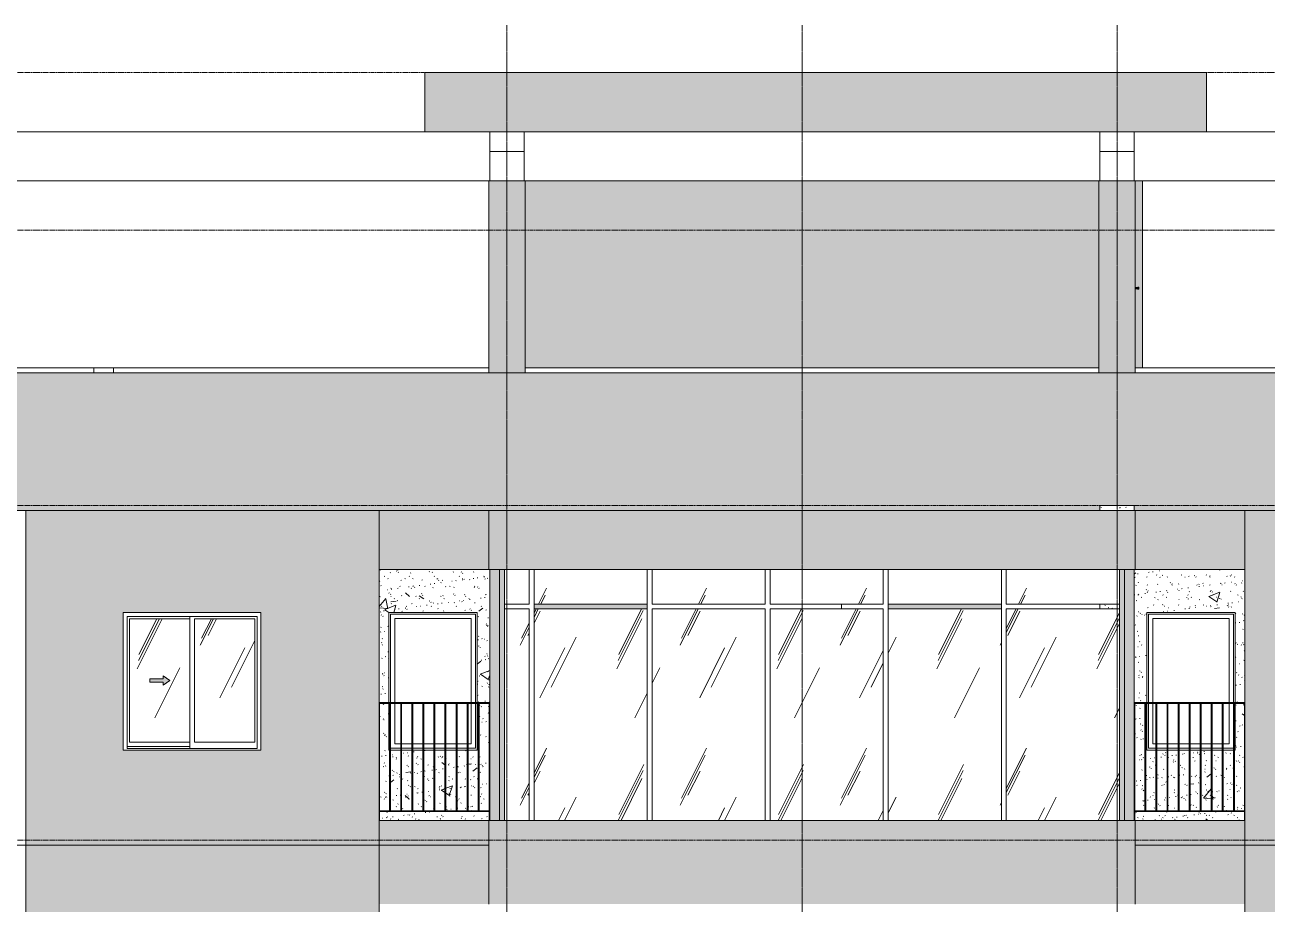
# Model space of a CAD drawing. Header units: millimetres. Extents: x 25061 to 259291, y -8723 to 35400.
# Drawn here: x 192810 to 205436, y 25350 to 34286 of the extents above; entities that cross this region are included whole.
import ezdxf

# ---------------------------------------------------------------- set-up
doc = ezdxf.new("R2010")
doc.units = ezdxf.units.MM
for name, pattern in [('1 NÉT CALL OUT', [6, 3, -3]), ('Centre', [31.75, 6.35, -4.7625, 15.875, -4.7625]), ('Grid Line', [22.225, 12.7, -3.175, 3.175, -3.175])]:
    doc.linetypes.add(name, pattern=pattern)
for name, color, linetype, lineweight in [('0-2', 50, 'Continuous', 5), ('A-DETL-GENF', 92, 'Continuous', 9), ('A-DETL-GENF-3', 92, '1 NÉT CALL OUT', 9), ('A-DOOR', 31, 'Continuous', 9), ('A-FLOR-2', 7, 'Continuous', 9), ('A-FLOR-HRAL-1', 253, 'Continuous', 9), ('A-FLOR-LEVL-2', 51, 'Centre', 9), ('A-GLAZ', 151, 'Continuous', 9), ('A-GLAZ-1', 7, '1 NÉT CALL OUT', 9), ('A-GLAZ-3', 7, 'Continuous', 9), ('A-GLAZ-CURT', 52, 'Continuous', 9), ('A-GLAZ-CWMG', 51, 'Continuous', 9), ('A-WALL', 113, 'Continuous', 9), ('A-WALL-PATT-2', 9, 'Continuous', 9), ('A-WALL-PATT-3', 111, 'Continuous', 5), ('A-WALL-PATT-4', 111, 'Continuous', 9), ('I-WALL', 2, 'Continuous', 9), ('I-WALL-2', 7, 'Continuous', 9), ('S-BEAM-3', 7, 'Continuous', 9), ('S-COLS', 52, 'Continuous', 9), ('S-COLS-1', 7, 'Continuous', 9), ('S-GRID-1', 1, 'Grid Line', 9)]:
    doc.layers.add(name, color=color, linetype=linetype, lineweight=lineweight)
pattern_1 = [(50, (-80880.3, 14125), (1165.98, -102.01), [121.92, -1341.12]), (355, (-80880.3, 14125), (-225.55, 1222.76), [97.54, -1072.9]), (100.451, (-80783.1, 14116.5), (940.43, 1120.75), [103.62, -1139.78]), (46.184, (-80880.3, 14450.1), (1734.9, -269.07), [182.88, -2011.68]), (96.636, (-80735.7, 14427.7), (1519.38, 1583.54), [155.42, -1709.66]), (351.184, (-80880.3, 14450.1), (1519.4, 1583.52), [146.3, -1609.34]), (21, (-80717.7, 14368.8), (970.33, -654.5), [121.92, -1341.12]), (326, (-80717.7, 14368.8), (395.53, 1178.8), [97.54, -1072.9]), (71.451, (-80636.9, 14314.3), (1365.87, 524.296), [103.62, -1139.78]), (37.5, (-80880.3, 14125), (19.767, 541.153), [53.645, -1006.246, 53.645, -1035.507, -1076.96]), (37.5, (-80880.3, 14125), (19.767, 541.153), [-2149.043, 53.645, -1023.315]), (7.5, (-80880.3, 14125), (427.646, 641.156), [53.645, -567.334, 53.645, -981.862, -410.464]), (7.5, (-80880.3, 14125), (427.646, 641.156), [-1656.486, 53.645, -356.82]), (327.5, (-81242.8, 14125), (867.782, -36.665), [53.645, -352.755, 53.645, -1214.323, -1682.496]), (327.5, (-81242.8, 14125), (867.782, -36.665), [-1674.37, 53.645, -1628.85]), (317.5, (-81405.4, 14125), (948.028, 162.73), [53.645, -474.675, 53.645, -788.416, -1194.816]), (317.5, (-81405.4, 14125), (948.028, 162.73), [-1370.38, 53.645, -1141.17])]
pattern_2 = [(37.5, (-80880.3, 14125), (-5.1206, 156.6122), [5.364, -118.181, 5.364, -132.812, -132.08]), (37.5, (-80880.3, 14125), (-5.1206, 156.6122), [-261.722, 5.364, -126.716]), (7.5, (-80880.3, 14125), (143.847, 229.3842), [5.364, -61.285, 5.364, -105.989, -42.672]), (7.5, (-80880.3, 14125), (143.847, 229.3842), [-178.003, 5.364, -37.308]), (327.5, (-80980.28, 14125), (253.1176, 0.4601), [5.364, -35.276, 5.364, -140.94, -191.008]), (327.5, (-80980.28, 14125), (253.1176, 0.4601), [-186.944, 5.364, -185.644]), (317.5, (-80980.28, 14125), (244.338, 71.3376), [5.364, -14.956, 5.364, -90.546, -109.728]), (317.5, (-80980.28, 14125), (244.338, 71.3376), [-116.23, 5.364, -104.364])]
pattern_3 = [(63.435, (-78970.7, 14236.3), (-0.002, 1625.6), [567.96, -3066.99]), (63.435, (-80596.3, 14236.3), (-0.002, 1625.6), [567.96, -3066.99]), (63.435, (-78192.5, 14550.35), (-0.002, 1625.6), [567.96, -3066.99]), (63.435, (-79818.1, 14550.35), (-0.002, 1625.6), [567.96, -3066.99]), (63.435, (-78310.3, 14439.5), (-0.002, 1625.6), [567.96, -3066.99]), (63.435, (-79935.9, 14439.5), (-0.002, 1625.6), [567.96, -3066.99]), (63.435, (-78430.35, 15074.4), (-0.002, 1625.6), [276.06, -3358.9]), (63.435, (-80055.95, 15074.4), (-0.002, 1625.6), [276.06, -3358.9]), (63.435, (-78508.9, 14976.15), (-0.002, 1625.6), [567.96, -3066.99]), (63.435, (-80134.5, 14976.15), (-0.002, 1625.6), [567.96, -3066.99]), (63.435, (-78495, 15046.7), (-0.002, 1625.6), [567.96, -3066.99]), (63.435, (-80120.6, 15046.7), (-0.002, 1625.6), [567.96, -3066.99]), (63.435, (-79150.9, 14737.2), (-0.002, 1625.6), [567.96, -3066.99]), (63.435, (-80776.5, 14737.2), (-0.002, 1625.6), [567.96, -3066.99]), (63.435, (-79137, 14820.35), (-0.002, 1625.6), [567.96, -3066.99]), (63.435, (-80762.6, 14820.35), (-0.002, 1625.6), [567.96, -3066.99]), (63.435, (-79133.3, 14880.3), (-0.002, 1625.6), [567.96, -3066.99]), (63.435, (-80758.9, 14880.3), (-0.002, 1625.6), [567.96, -3066.99])]

# ---------------------------------------------------------------- blocks, each defined once
blk = doc.blocks.new('NCV_TKTC_KET CAU_rvt-2-TKCS_MẶT CẮT 2')
at = {"layer": 'A-FLOR-2'}
for p, q in [((-83728, 33200), (-83378, 33200)), ((-77528, 33200), (-77178, 33200)), ((-83378, 33000), (-83728, 33000)), ((-77178, 33000), (-77528, 33000))]:
    blk.add_line(p, q, dxfattribs=at)
at = {"layer": 'S-BEAM-3'}
for p, q in [((-91578, 33200), (-83728, 33200)), ((-83728, 32700), (-83728, 33200)), ((-83378, 33200), (-77528, 33200)), ((-83378, 33200), (-83378, 32700)), ((-77528, 32700), (-77528, 33200)), ((-77178, 33200), (-69328, 33200)), ((-77178, 33200), (-77178, 32700)), ((-91568, 32700), (-83738, 32700)), ((-83368, 32700), (-77538, 32700)), ((-77168, 32700), (-69338, 32700))]:
    blk.add_line(p, q, dxfattribs=at)
at = {"layer": 'S-COLS-1'}
for p, q in [((-83378, 33200), (-83728, 33200)), ((-77178, 33200), (-77528, 33200)), ((-80553, 28350), (-80553, 28400)), ((-80153, 28400), (-80153, 28350))]:
    blk.add_line(p, q, dxfattribs=at)
blk = doc.blocks.new('M_Fixed - 900 x 1400-V152-TKCS_MẶT CẮT 2')
at = {"layer": 'A-GLAZ-3'}
for p, q in [((-77032, 7000), (-77032, 7896)), ((-77032, 7896), (-76170, 7896)), ((-76988, 7000), (-76988, 7852)), ((-76988, 7852), (-76214, 7852)), ((-76214, 7852), (-76214, 7000)), ((-76170, 7896), (-76170, 7000)), ((-77032, 6534), (-77032, 6990)), ((-76988, 6578), (-76988, 6990)), ((-76214, 6990), (-76214, 6578)), ((-76958, 6578), (-76988, 6578)), ((-76845, 6578), (-76948, 6578)), ((-76733, 6578), (-76835, 6578)), ((-76620, 6578), (-76723, 6578)), ((-76508, 6578), (-76610, 6578)), ((-76395, 6578), (-76498, 6578)), ((-76283, 6578), (-76385, 6578)), ((-76214, 6578), (-76273, 6578)), ((-76958, 6534), (-77032, 6534)), ((-76845, 6534), (-76948, 6534)), ((-76733, 6534), (-76835, 6534)), ((-76620, 6534), (-76723, 6534)), ((-76508, 6534), (-76610, 6534)), ((-76395, 6534), (-76498, 6534)), ((-76283, 6534), (-76385, 6534)), ((-76170, 6534), (-76273, 6534))]:
    blk.add_line(p, q, dxfattribs=at)
blk = doc.blocks.new('Railing - 10mm-901206-TKCS_MẶT CẮT 2')
at = {"layer": 'A-FLOR-HRAL-1'}
for p, q in [((-62145.064287, 5900), (-62145.064287, 6990)), ((-62135.064287, 5900), (-62135.064287, 6990))]:
    blk.add_line(p, q, dxfattribs=at)
blk = doc.blocks.new('Railing - 50 x 10mm-901205-TKCS_MẶT CẮT 2')
at = {"layer": 'A-FLOR-HRAL-1'}
for p in [(-62252.564287, 6990), (-62247.564287, 5800)]:
    blk.add_line(p, (-62247.564287, 6990), dxfattribs=at)
blk = doc.blocks.new('Railing - 50 x 10mm-V153-TKCS_MẶT CẮT 2')
at = {"layer": 'A-FLOR-HRAL-1'}
for p, q in [((-77172.564287, 6990), (-77177.564287, 6990)), ((-77172.564287, 5800), (-77172.564287, 6990))]:
    blk.add_line(p, q, dxfattribs=at)
blk = doc.blocks.new('Railing - Railing-990010-TKCS_MẶT CẮT 2')
at = {"layer": 'A-FLOR-HRAL-1'}
for p, q in [((-77178, 22900), (-76053, 22900)), ((-76053, 22890), (-77178, 22890))]:
    blk.add_line(p, q, dxfattribs=at)
blk.add_blockref('Railing - 50 x 10mm-V153-TKCS_MẶT CẮT 2', (0, 17000))
at = {"extrusion": (0, 0, -1), "zscale": -1}
for name, p in [('Railing - 10mm-901206-TKCS_MẶT CẮT 2', (139205, 17000)), ('Railing - 10mm-901206-TKCS_MẶT CẮT 2', (139093, 17000)), ('Railing - 10mm-901206-TKCS_MẶT CẮT 2', (138980, 17000)), ('Railing - 10mm-901206-TKCS_MẶT CẮT 2', (138868, 17000)), ('Railing - 10mm-901206-TKCS_MẶT CẮT 2', (138755, 17000)), ('Railing - 10mm-901206-TKCS_MẶT CẮT 2', (138643, 17000)), ('Railing - 10mm-901206-TKCS_MẶT CẮT 2', (138530, 17000)), ('Railing - 10mm-901206-TKCS_MẶT CẮT 2', (138418, 17000)), ('Railing - 10mm-901206-TKCS_MẶT CẮT 2', (138305, 17000)), ('Railing - 50 x 10mm-901205-TKCS_MẶT CẮT 2', (138305, 17000))]:
    blk.add_blockref(name, p, dxfattribs=at)
blk = doc.blocks.new('Top Rail Type - Top Rail_Internal_-990011-TKCS_MẶT CẮT 2')
at = {"layer": 'A-FLOR-HRAL-1'}
for p, q in [((-76052.564287, 24000), (-77177.564287, 24000)), ((-76052.564287, 23990), (-77177.564287, 23990))]:
    blk.add_line(p, q, dxfattribs=at)
blk = doc.blocks.new('M_Fixed - 900 x 1400-901191-TKCS_MẶT CẮT 2')
at = {"layer": 'A-GLAZ-3'}
for p, q in [((-62136, 7896), (-61274, 7896)), ((-62136, 7000), (-62136, 7896)), ((-62092, 7852), (-61318, 7852)), ((-62092, 7000), (-62092, 7852)), ((-61318, 7852), (-61318, 7000)), ((-61274, 7896), (-61274, 7000)), ((-62092, 6578), (-62092, 6990)), ((-61318, 6990), (-61318, 6578)), ((-61274, 6990), (-61274, 6534)), ((-62033, 6578), (-62092, 6578)), ((-61920, 6578), (-62023, 6578)), ((-61808, 6578), (-61910, 6578)), ((-61695, 6578), (-61798, 6578)), ((-61583, 6578), (-61685, 6578)), ((-61470, 6578), (-61573, 6578)), ((-61358, 6578), (-61460, 6578)), ((-61318, 6578), (-61348, 6578)), ((-62033, 6534), (-62135, 6534)), ((-61920, 6534), (-62023, 6534)), ((-61808, 6534), (-61910, 6534)), ((-61695, 6534), (-61798, 6534)), ((-61583, 6534), (-61685, 6534)), ((-61470, 6534), (-61573, 6534)), ((-61358, 6534), (-61460, 6534)), ((-61274, 6534), (-61348, 6534))]:
    blk.add_line(p, q, dxfattribs=at)
blk = doc.blocks.new('Railing - 50 x 10mm-V260-TKCS_MẶT CẮT 2')
at = {"layer": 'A-FLOR-HRAL-1'}
for p in [(-84853, 23990), (-84848, 22800)]:
    blk.add_line(p, (-84848, 23990), dxfattribs=at)
blk = doc.blocks.new('Railing - 50 x 10mm-V261-TKCS_MẶT CẮT 2')
at = {"layer": 'A-FLOR-HRAL-1'}
for p, q in [((-83733, 23990), (-83728, 23990)), ((-83733, 22800), (-83733, 23990))]:
    blk.add_line(p, q, dxfattribs=at)
blk = doc.blocks.new('Railing - Railing-V262-TKCS_MẶT CẮT 2')
at = {"layer": 'A-FLOR-HRAL-1'}
for p, q in [((-84853, 26300), (-83728, 26300)), ((-83728, 26290), (-84853, 26290)), ((-83728, 26300), (-83728, 26290))]:
    blk.add_line(p, q, dxfattribs=at)
for name, p in [('Railing - 50 x 10mm-V260-TKCS_MẶT CẮT 2', (0, 3400)), ('Railing - 10mm-901206-TKCS_MẶT CẮT 2', (-22600, 20400)), ('Railing - 10mm-901206-TKCS_MẶT CẮT 2', (-22488, 20400)), ('Railing - 10mm-901206-TKCS_MẶT CẮT 2', (-22375, 20400)), ('Railing - 10mm-901206-TKCS_MẶT CẮT 2', (-22263, 20400)), ('Railing - 10mm-901206-TKCS_MẶT CẮT 2', (-22150, 20400)), ('Railing - 10mm-901206-TKCS_MẶT CẮT 2', (-22038, 20400)), ('Railing - 10mm-901206-TKCS_MẶT CẮT 2', (-21925, 20400)), ('Railing - 10mm-901206-TKCS_MẶT CẮT 2', (-21813, 20400)), ('Railing - 10mm-901206-TKCS_MẶT CẮT 2', (-21700, 20400)), ('Railing - 50 x 10mm-V261-TKCS_MẶT CẮT 2', (0, 3400))]:
    blk.add_blockref(name, p)
blk = doc.blocks.new('Top Rail Type - Top Rail_Internal_-990165-TKCS_MẶT CẮT 2')
at = {"layer": 'A-FLOR-HRAL-1'}
for p, q in [((-83728, 24000), (-84853, 24000)), ((-84853, 23990), (-83728, 23990)), ((-83728, 24000), (-83728, 23990))]:
    blk.add_line(p, q, dxfattribs=at)
blk = doc.blocks.new('NCV_TKTC_TANG 6 - 8_rvt-5-TKCS_MẶT CẮT 2')
at = {"layer": 'A-WALL-PATT-2'}
h = blk.add_hatch(dxfattribs=at)
h.set_pattern_fill('FP_37', color=256, style=0, pattern_type=2)
h.set_pattern_definition(pattern_1)
h.paths.add_polyline_path([(-83758, 26200), (-83733, 26200), (-83733, 26290), (-84848, 26290), (-84848, 26200), (-83863, 26200)])
h.paths.add_polyline_path([(-84295, 26300), (-84295, 26915), (-84398, 26915), (-84398, 26300)])
h.paths.add_polyline_path([(-84285, 26300), (-84183, 26300), (-84183, 26915), (-84285, 26915), (-84285, 26516)])
h.paths.add_polyline_path([(-84173, 26300), (-84070, 26300), (-84070, 26915), (-84173, 26915), (-84173, 26420)])
h.paths.add_polyline_path([(-84060, 26300), (-83958, 26300), (-83958, 26915), (-84060, 26915), (-84060, 26324)])
h.paths.add_polyline_path([(-83835, 26300), (-83733, 26300), (-83733, 27390), (-83835, 27390), (-83835, 26524)])
h.paths.add_polyline_path([(-84408, 26300), (-84408, 26915), (-84510, 26915), (-84510, 26300)])
h.paths.add_polyline_path([(-83863, 26300), (-83845, 26300), (-83845, 27390), (-83855, 27390), (-83855, 26915), (-83948, 26915), (-83948, 26300)])
h.paths.add_polyline_path([(-84848, 26300), (-84745, 26300), (-84745, 26915), (-84755, 26915), (-84755, 27390), (-84848, 27390), (-84848, 26524)])
h.paths.add_polyline_path([(-84520, 26300), (-84520, 26915), (-84623, 26915), (-84623, 26300)])
h.paths.add_polyline_path([(-84633, 26300), (-84633, 26915), (-84735, 26915), (-84735, 26300)])
h.paths.add_polyline_path([(-84755, 27400), (-84755, 28315), (-83855, 28315), (-83855, 27400), (-83728, 27400), (-83728, 28750), (-84853, 28750), (-84853, 27400), (-84848, 27400)])
h = blk.add_hatch(dxfattribs=at)
h.set_pattern_fill('FP_38', color=256, style=0, pattern_type=2)
h.set_pattern_definition(pattern_2)
h.paths.add_polyline_path([(-83758, 26200), (-83733, 26200), (-83733, 26290), (-84848, 26290), (-84848, 26200), (-83863, 26200)])
h.paths.add_polyline_path([(-84295, 26300), (-84295, 26915), (-84398, 26915), (-84398, 26300)])
h.paths.add_polyline_path([(-84285, 26300), (-84183, 26300), (-84183, 26915), (-84285, 26915), (-84285, 26516)])
h.paths.add_polyline_path([(-84173, 26300), (-84070, 26300), (-84070, 26915), (-84173, 26915), (-84173, 26420)])
h.paths.add_polyline_path([(-84060, 26300), (-83958, 26300), (-83958, 26915), (-84060, 26915), (-84060, 26324)])
h.paths.add_polyline_path([(-83835, 26300), (-83733, 26300), (-83733, 27390), (-83835, 27390), (-83835, 26524)])
h.paths.add_polyline_path([(-84408, 26300), (-84408, 26915), (-84510, 26915), (-84510, 26300)])
h.paths.add_polyline_path([(-83863, 26300), (-83845, 26300), (-83845, 27390), (-83855, 27390), (-83855, 26915), (-83948, 26915), (-83948, 26300)])
h.paths.add_polyline_path([(-84848, 26300), (-84745, 26300), (-84745, 26915), (-84755, 26915), (-84755, 27390), (-84848, 27390), (-84848, 26524)])
h.paths.add_polyline_path([(-84520, 26300), (-84520, 26915), (-84623, 26915), (-84623, 26300)])
h.paths.add_polyline_path([(-84633, 26300), (-84633, 26915), (-84735, 26915), (-84735, 26300)])
h.paths.add_polyline_path([(-84755, 27400), (-84755, 28315), (-83855, 28315), (-83855, 27400), (-83728, 27400), (-83728, 28750), (-84853, 28750), (-84853, 27400), (-84848, 27400)])
h = blk.add_hatch(dxfattribs=at)
h.set_pattern_fill('FP_37', color=256, style=0, pattern_type=2)
h.set_pattern_definition(pattern_1)
h.paths.add_polyline_path([(-76058, 26200), (-76058, 26290), (-77173, 26290), (-77173, 26200), (-76706, 26200)])
h.paths.add_polyline_path([(-76958, 26300), (-76958, 26915), (-77051, 26915), (-77051, 27390), (-77060, 27390), (-77060, 26300)])
h.paths.add_polyline_path([(-76273, 26300), (-76170, 26300), (-76170, 26915), (-76273, 26915), (-76273, 26524)])
h.paths.add_polyline_path([(-77164, 26300), (-77070, 26300), (-77070, 27390), (-77173, 27390), (-77173, 26300)])
h.paths.add_polyline_path([(-76058, 26300), (-76058, 27390), (-76151, 27390), (-76151, 26915), (-76160, 26915), (-76160, 26300)])
h.paths.add_polyline_path([(-76845, 26300), (-76845, 26915), (-76948, 26915), (-76948, 26300), (-76874, 26300)])
h.paths.add_polyline_path([(-76723, 26300), (-76620, 26300), (-76620, 26915), (-76723, 26915), (-76723, 26428)])
h.paths.add_polyline_path([(-76283, 26300), (-76283, 26915), (-76385, 26915), (-76385, 26300)])
h.paths.add_polyline_path([(-76835, 26300), (-76733, 26300), (-76733, 26915), (-76835, 26915), (-76835, 26333)])
h.paths.add_polyline_path([(-76610, 26300), (-76508, 26300), (-76508, 26915), (-76610, 26915), (-76610, 26524)])
h.paths.add_polyline_path([(-76498, 26300), (-76395, 26300), (-76395, 26915), (-76498, 26915), (-76498, 26524)])
h.paths.add_polyline_path([(-77102, 27400), (-77051, 27400), (-77051, 28315), (-76151, 28315), (-76151, 27400), (-76053, 27400), (-76053, 28750), (-77178, 28750), (-77178, 27400), (-77173, 27400)])
h = blk.add_hatch(dxfattribs=at)
h.set_pattern_fill('FP_38', color=256, style=0, pattern_type=2)
h.set_pattern_definition(pattern_2)
h.paths.add_polyline_path([(-76058, 26200), (-76058, 26290), (-77173, 26290), (-77173, 26200), (-76706, 26200)])
h.paths.add_polyline_path([(-76958, 26300), (-76958, 26915), (-77051, 26915), (-77051, 27390), (-77060, 27390), (-77060, 26300)])
h.paths.add_polyline_path([(-76273, 26300), (-76170, 26300), (-76170, 26915), (-76273, 26915), (-76273, 26524)])
h.paths.add_polyline_path([(-77164, 26300), (-77070, 26300), (-77070, 27390), (-77173, 27390), (-77173, 26300)])
h.paths.add_polyline_path([(-76058, 26300), (-76058, 27390), (-76151, 27390), (-76151, 26915), (-76160, 26915), (-76160, 26300)])
h.paths.add_polyline_path([(-76845, 26300), (-76845, 26915), (-76948, 26915), (-76948, 26300), (-76874, 26300)])
h.paths.add_polyline_path([(-76723, 26300), (-76620, 26300), (-76620, 26915), (-76723, 26915), (-76723, 26428)])
h.paths.add_polyline_path([(-76283, 26300), (-76283, 26915), (-76385, 26915), (-76385, 26300)])
h.paths.add_polyline_path([(-76835, 26300), (-76733, 26300), (-76733, 26915), (-76835, 26915), (-76835, 26333)])
h.paths.add_polyline_path([(-76610, 26300), (-76508, 26300), (-76508, 26915), (-76610, 26915), (-76610, 26524)])
h.paths.add_polyline_path([(-76498, 26300), (-76395, 26300), (-76395, 26915), (-76498, 26915), (-76498, 26524)])
h.paths.add_polyline_path([(-77102, 27400), (-77051, 27400), (-77051, 28315), (-76151, 28315), (-76151, 27400), (-76053, 27400), (-76053, 28750), (-77178, 28750), (-77178, 27400), (-77173, 27400)])
at = {"layer": 'I-WALL-2'}
for p, q in [((-84755, 27400), (-84755, 28315)), ((-84755, 28315), (-83855, 28315)), ((-83855, 28315), (-83855, 27400)), ((-77051, 27400), (-77051, 28315)), ((-77051, 28315), (-76151, 28315)), ((-76151, 28315), (-76151, 27400)), ((-84755, 26915), (-84755, 27390)), ((-83855, 27390), (-83855, 26915)), ((-77051, 26915), (-77051, 27390)), ((-76151, 27390), (-76151, 26915)), ((-84745, 26915), (-84755, 26915)), ((-84633, 26915), (-84735, 26915)), ((-84520, 26915), (-84623, 26915)), ((-84408, 26915), (-84510, 26915)), ((-84295, 26915), (-84398, 26915)), ((-84183, 26915), (-84285, 26915)), ((-84070, 26915), (-84173, 26915)), ((-83958, 26915), (-84060, 26915)), ((-83855, 26915), (-83948, 26915)), ((-76958, 26915), (-77051, 26915)), ((-76845, 26915), (-76948, 26915)), ((-76733, 26915), (-76835, 26915)), ((-76620, 26915), (-76723, 26915)), ((-76508, 26915), (-76610, 26915)), ((-76395, 26915), (-76498, 26915)), ((-76283, 26915), (-76385, 26915)), ((-76170, 26915), (-76273, 26915)), ((-76151, 26915), (-76160, 26915))]:
    blk.add_line(p, q, dxfattribs=at)
at = {"layer": ''}
for name, p in [('Top Rail Type - Top Rail_Internal_-990165-TKCS_MẶT CẮT 2', (0, 3400)), ('Top Rail Type - Top Rail_Internal_-990011-TKCS_MẶT CẮT 2', (0, 3400)), ('Railing - Railing-V262-TKCS_MẶT CẮT 2', (0, 0)), ('Railing - Railing-990010-TKCS_MẶT CẮT 2', (0, 3400))]:
    blk.add_blockref(name, p, dxfattribs=at)
at = {"layer": 'A-GLAZ'}
for name, p in [('M_Fixed - 900 x 1400-901191-TKCS_MẶT CẮT 2', (-22600, 20400)), ('M_Fixed - 900 x 1400-V152-TKCS_MẶT CẮT 2', (0, 20400))]:
    blk.add_blockref(name, p, dxfattribs=at)
blk = doc.blocks.new('FD_02 - FD_03 - FD_02-KY THUAT-1000x2200mm-V226-TKCS_MẶT CẮT 2')
at = {"layer": 'A-DOOR'}
for p, q in [((-77168, 31618), (-77139, 31618)), ((-77168, 31615), (-77139, 31615)), ((-77138, 31612), (-77168, 31612)), ((-77168, 31602), (-77138, 31602)), ((-77166, 31614), (-77164, 31614)), ((-77164, 31614), (-77166, 31614)), ((-77142, 31614), (-77144, 31614)), ((-77144, 31600), (-77142, 31600)), ((-77143, 31620), (-77143, 31618)), ((-77143, 31620), (-77131, 31620)), ((-77131, 31620), (-77143, 31620)), ((-77143, 31614), (-77143, 31613)), ((-77142, 31614), (-77143, 31614)), ((-77143, 31614), (-77143, 31614)), ((-77143, 31614), (-77143, 31613)), ((-77143, 31604), (-77143, 31600)), ((-77143, 31604), (-77143, 31600)), ((-77143, 31600), (-77142, 31600)), ((-77142, 31615), (-77142, 31614)), ((-77142, 31614), (-77141, 31614)), ((-77142, 31614), (-77142, 31614)), ((-77142, 31614), (-77142, 31614)), ((-77141, 31600), (-77142, 31600)), ((-77141, 31614), (-77138, 31614)), ((-77141, 31613), (-77141, 31614)), ((-77141, 31600), (-77141, 31604)), ((-77138, 31600), (-77141, 31600)), ((-77140, 31611), (-77138, 31611)), ((-77138, 31604), (-77140, 31604)), ((-77140, 31600), (-77138, 31600)), ((-77139, 31618), (-77137, 31618)), ((-77137, 31618), (-77139, 31618)), ((-77137, 31618), (-77139, 31618)), ((-77139, 31618), (-77137, 31618)), ((-77139, 31615), (-77137, 31615)), ((-77137, 31615), (-77139, 31615)), ((-77137, 31615), (-77139, 31615)), ((-77139, 31615), (-77137, 31615)), ((-77139, 31615), (-77137, 31615)), ((-77137, 31615), (-77139, 31615)), ((-77138, 31618), (-77137, 31618)), ((-77137, 31618), (-77138, 31618)), ((-77138, 31614), (-77135, 31614)), ((-77138, 31611), (-77138, 31611)), ((-77138, 31611), (-77136, 31611)), ((-77136, 31604), (-77138, 31604)), ((-77138, 31604), (-77138, 31604)), ((-77135, 31600), (-77138, 31600)), ((-77137, 31618), (-77130, 31618)), ((-77137, 31615), (-77130, 31615)), ((-77134, 31614), (-77136, 31614)), ((-77134, 31614), (-77136, 31614)), ((-77136, 31604), (-77136, 31611)), ((-77136, 31600), (-77134, 31600)), ((-77134, 31614), (-77135, 31614)), ((-77135, 31614), (-77133, 31614)), ((-77135, 31614), (-77135, 31600)), ((-77135, 31600), (-77134, 31600)), ((-77134, 31614), (-77133, 31614)), ((-77133, 31600), (-77134, 31600)), ((-77133, 31614), (-77131, 31614)), ((-77133, 31600), (-77133, 31614)), ((-77131, 31600), (-77133, 31600)), ((-77132, 31614), (-77132, 31615)), ((-77131, 31618), (-77131, 31620)), ((-77130, 31618), (-77130, 31618)), ((-77130, 31615), (-77130, 31615)), ((-77130, 31600), (-77130, 31614)), ((-77129, 31615), (-77129, 31618))]:
    blk.add_line(p, q, dxfattribs=at)
at = {"layer": 'A-DOOR', "flags": 128}
for points in [[(-77139, 31607), (-77139, 31608), (-77139, 31609), (-77139, 31610), (-77139, 31610), (-77140, 31611), (-77140, 31611)], [(-77140, 31604), (-77140, 31604), (-77139, 31605), (-77139, 31605), (-77139, 31606), (-77139, 31607), (-77139, 31607)]]:
    blk.add_lwpolyline(points, dxfattribs=at)
at = {"layer": 'A-DOOR'}
for centre, major_axis, ratio, start_param, end_param in [((-77144, 31607), (0, 7), 0.259156, 0, 1.047198), ((-77144, 31607), (0, 7), 0.259156, 2.094395, 3.141593), ((-77142, 31607), (0, 7), 0.259156, 0, 1.047198), ((-77142, 31607), (0, 7), 0.259156, 2.094395, 3.141593), ((-77138, 31607), (0, 5), 0.965835, 2.879793, 3.141593), ((-77136, 31607), (0, 7), 0.259156, 0, 1.308997), ((-77137, 31607), (0, 2.5), 0.259156, 4.712389, 7.853982), ((-77137, 31607), (0, 2.5), 0.259156, 4.712389, 7.853982), ((-77137, 31607), (0, 2.5), 0.259156, 1.570796, 4.712389), ((-77137, 31607), (0, 2.5), 0.259156, 1.570796, 4.712389), ((-77136, 31607), (0, 7), 0.259156, 1.832596, 3.141593), ((-77134, 31607), (0, 7), 0.259156, 0, 1.570796), ((-77138, 31607), (0, 5), 0.965835, 5.235988, 5.759587), ((-77139, 31607), (0, 5), 0.965835, 4.942493, 5.632805), ((-77135, 31607), (0, 2.5), 0.259156, 4.712389, 7.853982), ((-77135, 31607), (0, 2.5), 0.259156, 1.570796, 4.712389), ((-77134, 31607), (0, 7), 0.259156, 1.570796, 3.141593), ((-77139, 31607), (0, 5), 0.965835, 3.791973, 4.482285), ((-77138, 31607), (0, 5), 0.965835, 3.665191, 4.18879)]:
    blk.add_ellipse(centre, major_axis=major_axis, ratio=ratio, start_param=start_param, end_param=end_param, dxfattribs=at)
blk = doc.blocks.new('G1_SOF - BO TRU - 200x200-3061822-TKCS_MẶT CẮT 2')
at = {"layer": 'S-COLS'}
for p, q in [((-48853, 30750), (-48853, 30800)), ((-48653, 30800), (-48853, 30800)), ((-48653, 30800), (-48653, 30750))]:
    blk.add_line(p, q, dxfattribs=at)
blk = doc.blocks.new('1_FAMILY RVT - W01-WxH 1400x1400xmm-V354-TKCS_MẶT CẮT 2')
at = {"layer": 'A-DETL-GENF-3'}
blk.add_hatch(color=256, dxfattribs=at).paths.add_polyline_path([(-87048, 27576), (-86980, 27624), (-87048, 27671), (-87048, 27641), (-87184, 27641), (-87184, 27607), (-87048, 27607)])
at = {"layer": 'A-GLAZ'}
h = blk.add_hatch(dxfattribs=at)
h.set_pattern_fill('FP_35', color=256, style=0, pattern_type=2)
h.set_pattern_definition(pattern_3)
h.paths.add_polyline_path([(-87389, 26997), (-86775, 26997), (-86775, 28251), (-87389, 28251), (-87389, 27607)])
h.paths.add_polyline_path([(-87048, 27576), (-87048, 27607), (-87184, 27607), (-87184, 27641), (-87048, 27641), (-87048, 27671), (-86980, 27624), (-87044, 27579)])
h = blk.add_hatch(dxfattribs=at)
h.set_pattern_fill('FP_35', color=256, style=0, pattern_type=2)
h.set_pattern_definition(pattern_3)
h.paths.add_polyline_path([(-86116, 26997), (-86116, 28251), (-86730, 28251), (-86730, 26997)])
at = {"layer": 'A-DETL-GENF'}
for p, q in [((-87048, 27671), (-87048, 27641)), ((-86980, 27624), (-87048, 27671)), ((-86980, 27624), (-87048, 27671)), ((-87048, 27671), (-87048, 27641)), ((-87184, 27641), (-87184, 27607)), ((-87184, 27641), (-87048, 27641)), ((-87048, 27641), (-87184, 27641)), ((-87184, 27641), (-87184, 27607)), ((-87184, 27607), (-87048, 27607)), ((-87184, 27607), (-87048, 27607)), ((-86980, 27624), (-87048, 27576)), ((-87048, 27576), (-86980, 27624)), ((-87048, 27607), (-87048, 27576)), ((-87048, 27607), (-87048, 27576))]:
    blk.add_line(p, q, dxfattribs=at)
at = {"layer": 'A-GLAZ'}
for p, q in [((-86053, 28314), (-87453, 28314)), ((-87453, 28314), (-87453, 26914)), ((-86053, 28314), (-86053, 26914)), ((-87412, 28273), (-86093, 28273)), ((-87412, 26933), (-87412, 28273)), ((-87389, 28251), (-87389, 26997)), ((-86775, 28251), (-87389, 28251)), ((-86775, 28273), (-86775, 26933)), ((-86730, 26997), (-86730, 28251)), ((-86730, 28251), (-86116, 28251)), ((-86116, 28251), (-86116, 26997)), ((-86093, 26933), (-86093, 28273)), ((-86053, 26914), (-87453, 26914)), ((-86775, 26953), (-87412, 26953)), ((-86775, 26953), (-87412, 26953)), ((-86093, 26933), (-87412, 26933)), ((-87389, 26997), (-86775, 26997)), ((-86116, 26997), (-86730, 26997))]:
    blk.add_line(p, q, dxfattribs=at)
blk = doc.blocks.new('System Panel - Glazed-V358-TKCS_MẶT CẮT 2')
at = {"layer": 'A-GLAZ-CURT'}
h = blk.add_hatch(dxfattribs=at)
h.set_pattern_fill('FP_35', color=256, style=0, pattern_type=2)
h.set_pattern_definition(pattern_3)
h.paths.add_polyline_path([(-77328, 26200), (-77328, 28350), (-78478, 28350), (-78478, 26200), (-77502, 26200)])
for p, q in [((-77328, 28350), (-78478, 28350)), ((-78478, 28350), (-78478, 26200)), ((-77328, 26200), (-77328, 28350))]:
    blk.add_line(p, q, dxfattribs=at)
blk = doc.blocks.new('Rectangular Mullion - 50 x 100mm-1838999-TKCS_MẶT CẮT 2')
at = {"layer": 'A-GLAZ-CWMG'}
blk.add_hatch(color=256, dxfattribs=at).paths.add_polyline_path([(-83577.564287, 5800), (-83577.564287, 7975), (-83627.564287, 7975), (-83627.564287, 5800)])
for p, q in [((-83627.564287, 7975), (-83627.564287, 5800)), ((-83577.564287, 7975), (-83577.564287, 7950))]:
    blk.add_line(p, q, dxfattribs=at)
blk = doc.blocks.new('Rectangular Mullion - 50 x 100mm-1839001-TKCS_MẶT CẮT 2')
at = {"layer": 'A-GLAZ-CWMG'}
blk.add_hatch(color=256, dxfattribs=at).paths.add_polyline_path([(-77277.564287, 7975), (-77277.564287, 8350), (-77327.564287, 8350), (-77327.564287, 7975)])
for p, q in [((-77277.564287, 7975), (-77277.564287, 8350)), ((-77327.564287, 7975), (-77327.564287, 8000))]:
    blk.add_line(p, q, dxfattribs=at)
blk = doc.blocks.new('System Panel - Glazed-V359-TKCS_MẶT CẮT 2')
at = {"layer": 'A-GLAZ-CURT'}
h = blk.add_hatch(dxfattribs=at)
h.set_pattern_fill('FP_35', color=256, style=0, pattern_type=2)
h.set_pattern_definition(pattern_3)
h.paths.add_polyline_path([(-78528, 26200), (-78528, 28350), (-79678, 28350), (-79678, 26200)])
for p, q in [((-78528, 28350), (-79678, 28350)), ((-79678, 28350), (-79678, 26200)), ((-78528, 26200), (-78528, 28350))]:
    blk.add_line(p, q, dxfattribs=at)
blk = doc.blocks.new('System Panel - Glazed-V360-TKCS_MẶT CẮT 2')
at = {"layer": 'A-GLAZ-CURT'}
h = blk.add_hatch(dxfattribs=at)
h.set_pattern_fill('FP_35', color=256, style=0, pattern_type=2)
h.set_pattern_definition(pattern_3)
h.paths.add_polyline_path([(-80878, 26200), (-79728, 26200), (-79728, 28350), (-80878, 28350), (-80878, 26524)])
for p, q in [((-79728, 28350), (-80878, 28350)), ((-80878, 28350), (-80878, 26200)), ((-79728, 26200), (-79728, 28350))]:
    blk.add_line(p, q, dxfattribs=at)
blk = doc.blocks.new('System Panel - Glazed-V361-TKCS_MẶT CẮT 2')
at = {"layer": 'A-GLAZ-CURT'}
h = blk.add_hatch(dxfattribs=at)
h.set_pattern_fill('FP_35', color=256, style=0, pattern_type=2)
h.set_pattern_definition(pattern_3)
h.paths.add_polyline_path([(-80928, 26200), (-80928, 28350), (-82078, 28350), (-82078, 26200)])
for p, q in [((-80928, 28350), (-82078, 28350)), ((-82078, 28350), (-82078, 26200)), ((-80928, 26200), (-80928, 28350))]:
    blk.add_line(p, q, dxfattribs=at)
blk = doc.blocks.new('System Panel - Glazed-V362-TKCS_MẶT CẮT 2')
at = {"layer": 'A-GLAZ-CURT'}
h = blk.add_hatch(dxfattribs=at)
h.set_pattern_fill('FP_35', color=256, style=0, pattern_type=2)
h.set_pattern_definition(pattern_3)
h.paths.add_polyline_path([(-83278, 26200), (-82128, 26200), (-82128, 28350), (-83278, 28350), (-83278, 26524)])
for p, q in [((-82128, 28350), (-83278, 28350)), ((-83278, 28350), (-83278, 26200)), ((-82128, 26200), (-82128, 28350))]:
    blk.add_line(p, q, dxfattribs=at)
blk = doc.blocks.new('System Panel - Glazed-V363-TKCS_MẶT CẮT 2')
at = {"layer": 'A-GLAZ-CURT'}
h = blk.add_hatch(dxfattribs=at)
h.set_pattern_fill('FP_35', color=256, style=0, pattern_type=2)
h.set_pattern_definition(pattern_3)
h.paths.add_polyline_path([(-83328, 26200), (-83328, 28350), (-83578, 28350), (-83578, 26200)])
for p, q in [((-83328, 28350), (-83578, 28350)), ((-83578, 28350), (-83578, 26200)), ((-83328, 26200), (-83328, 28350))]:
    blk.add_line(p, q, dxfattribs=at)
blk = doc.blocks.new('System Panel - Glazed-V364-TKCS_MẶT CẮT 2')
at = {"layer": 'A-GLAZ-CURT'}
h = blk.add_hatch(dxfattribs=at)
h.set_pattern_fill('FP_35', color=256, style=0, pattern_type=2)
h.set_pattern_definition(pattern_3)
h.paths.add_polyline_path([(-77328, 28400), (-77328, 28750), (-78478, 28750), (-78478, 28400), (-77502, 28400)])
for p, q in [((-78478, 28750), (-78478, 28400)), ((-77328, 28400), (-77328, 28750)), ((-78478, 28400), (-77328, 28400))]:
    blk.add_line(p, q, dxfattribs=at)
blk = doc.blocks.new('System Panel - Glazed-V365-TKCS_MẶT CẮT 2')
at = {"layer": 'A-GLAZ-CURT'}
h = blk.add_hatch(dxfattribs=at)
h.set_pattern_fill('FP_35', color=256, style=0, pattern_type=2)
h.set_pattern_definition(pattern_3)
h.paths.add_polyline_path([(-78528, 28400), (-78528, 28750), (-79678, 28750), (-79678, 28400)])
for p, q in [((-79678, 28750), (-79678, 28400)), ((-78528, 28400), (-78528, 28750)), ((-79678, 28400), (-78528, 28400))]:
    blk.add_line(p, q, dxfattribs=at)
blk = doc.blocks.new('System Panel - Glazed-V366-TKCS_MẶT CẮT 2')
at = {"layer": 'A-GLAZ-CURT'}
h = blk.add_hatch(dxfattribs=at)
h.set_pattern_fill('FP_35', color=256, style=0, pattern_type=2)
h.set_pattern_definition(pattern_3)
h.paths.add_polyline_path([(-79728, 28400), (-79728, 28750), (-80878, 28750), (-80878, 28400), (-80683, 28400)])
for p, q in [((-80878, 28750), (-80878, 28400)), ((-79728, 28400), (-79728, 28750)), ((-80878, 28400), (-79728, 28400))]:
    blk.add_line(p, q, dxfattribs=at)
blk = doc.blocks.new('System Panel - Glazed-V367-TKCS_MẶT CẮT 2')
at = {"layer": 'A-GLAZ-CURT'}
h = blk.add_hatch(dxfattribs=at)
h.set_pattern_fill('FP_35', color=256, style=0, pattern_type=2)
h.set_pattern_definition(pattern_3)
h.paths.add_polyline_path([(-80928, 28400), (-80928, 28750), (-82078, 28750), (-82078, 28400)])
for p, q in [((-82078, 28750), (-82078, 28400)), ((-80928, 28400), (-80928, 28750)), ((-82078, 28400), (-80928, 28400))]:
    blk.add_line(p, q, dxfattribs=at)
blk = doc.blocks.new('System Panel - Glazed-V368-TKCS_MẶT CẮT 2')
at = {"layer": 'A-GLAZ-CURT'}
h = blk.add_hatch(dxfattribs=at)
h.set_pattern_fill('FP_35', color=256, style=0, pattern_type=2)
h.set_pattern_definition(pattern_3)
h.paths.add_polyline_path([(-82128, 28400), (-82128, 28750), (-83278, 28750), (-83278, 28400)])
for p, q in [((-83278, 28750), (-83278, 28400)), ((-82128, 28400), (-82128, 28750)), ((-83278, 28400), (-82128, 28400))]:
    blk.add_line(p, q, dxfattribs=at)
blk = doc.blocks.new('System Panel - Glazed-V369-TKCS_MẶT CẮT 2')
at = {"layer": 'A-GLAZ-CURT'}
for p, q in [((-83578, 28750), (-83578, 28400)), ((-83328, 28400), (-83328, 28750)), ((-83578, 28400), (-83328, 28400))]:
    blk.add_line(p, q, dxfattribs=at)
blk = doc.blocks.new('Rectangular Mullion - 50 x 100mm-1839000-TKCS_MẶT CẮT 2')
at = {"layer": 'A-GLAZ-CWMG'}
blk.add_hatch(color=256, dxfattribs=at).paths.add_polyline_path([(-83577.564287, 7975), (-83577.564287, 8350), (-83627.564287, 8350), (-83627.564287, 7975)])
for p, q in [((-83627.564287, 8350), (-83627.564287, 7975)), ((-83577.564287, 8000), (-83577.564287, 7975))]:
    blk.add_line(p, q, dxfattribs=at)
blk = doc.blocks.new('Rectangular Mullion - 50 x 100mm-1839002-TKCS_MẶT CẮT 2')
at = {"layer": 'A-GLAZ-CWMG'}
blk.add_hatch(color=256, dxfattribs=at).paths.add_polyline_path([(-77328, 5800), (-77278, 5800), (-77278, 7975), (-77328, 7975), (-77328, 6783)])
for p, q in [((-77328, 7950), (-77328, 7975)), ((-77278, 5800), (-77278, 7975))]:
    blk.add_line(p, q, dxfattribs=at)
blk = doc.blocks.new('Rectangular Mullion - 50 x 100mm-1838991-TKCS_MẶT CẮT 2')
at = {"layer": 'A-GLAZ-CWMG'}
blk.add_hatch(color=256, dxfattribs=at).paths.add_polyline_path([(-79678, 7950), (-78528, 7950), (-78528, 8000), (-79678, 8000)])
for p, q in [((-79678, 7950), (-79678, 8000)), ((-78528, 8000), (-78528, 7950))]:
    blk.add_line(p, q, dxfattribs=at)
blk = doc.blocks.new('Rectangular Mullion - 50 x 100mm-V210-TKCS_MẶT CẮT 2')
at = {"layer": 'A-GLAZ-CWMG'}
blk.add_hatch(color=256, dxfattribs=at).paths.add_polyline_path([(-77177.564287, 5800), (-77177.564287, 7975), (-77277.564287, 7975), (-77277.564287, 5800)])
blk.add_line((-77177.564287, 7975), (-77177.564287, 5800), dxfattribs=at)
blk = doc.blocks.new('Rectangular Mullion - 50 x 100mm-V211-TKCS_MẶT CẮT 2')
at = {"layer": 'A-GLAZ-CWMG'}
blk.add_hatch(color=256, dxfattribs=at).paths.add_polyline_path([(-77278, 7975), (-77178, 7975), (-77178, 8350), (-77278, 8350), (-77278, 8017)])
blk.add_line((-77178, 8350), (-77178, 7975), dxfattribs=at)
blk = doc.blocks.new('Rectangular Mullion - 50 x 100mm-1286808-TKCS_MẶT CẮT 2')
at = {"layer": 'A-GLAZ-CWMG'}
blk.add_hatch(color=256, dxfattribs=at).paths.add_polyline_path([(-83627.564287, 5800), (-83627.564287, 7975), (-83727.564287, 7975), (-83727.564287, 5800)])
blk.add_line((-83727.564287, 5800), (-83727.564287, 7975), dxfattribs=at)
blk = doc.blocks.new('Rectangular Mullion - 50 x 100mm-1901971-TKCS_MẶT CẮT 2')
at = {"layer": 'A-GLAZ-CWMG'}
blk.add_hatch(color=256, dxfattribs=at).paths.add_polyline_path([(-83728, 7975), (-83628, 7975), (-83628, 8350), (-83728, 8350), (-83728, 8017)])
blk.add_line((-83728, 7975), (-83728, 8350), dxfattribs=at)

msp = doc.modelspace()

# ---------------------------------------------------------------- hatches: boundary and pattern name
at = {"layer": 'A-WALL-PATT-3'}
for points in [[(204085.2, 33200), (204820.2, 33200), (204820.2, 33800), (196875.2, 33800), (196875.2, 33200), (203761.1, 33200)], [(197895.2, 30750), (197895.2, 32700), (197525.2, 32700), (197525.2, 30750)], [(203725.2, 30800), (203725.2, 32700), (197895.2, 32700), (197895.2, 30800), (200910.2, 30800)], [(204095.2, 30750), (204095.2, 32700), (203725.2, 32700), (203725.2, 30750), (203761.1, 30750)], [(204160.2, 30800), (204170.2, 30800), (204170.2, 32700), (204160.2, 32700), (204160.2, 30841.9)], [(173820.2, 29350), (175010.2, 29350), (175010.2, 29400), (175020.2, 29400), (175020.2, 29350), (203735.2, 29350), (203735.2, 29400), (204085.2, 29400), (204085.2, 29350), (226600.2, 29350), (226600.2, 29400), (227810.1, 29400), (227810.1, 30750), (173820.2, 30750), (173820.2, 29451.9)], [(196410.2, 28750), (197525.2, 28750), (197525.2, 29350), (204095.2, 29350), (204095.2, 28750), (205210.2, 28750), (205210.2, 29350), (196410.2, 29350), (196410.2, 28991.2)], [(197535.2, 28750), (197535.2, 29350), (197525.2, 29350), (197525.2, 28750)], [(204095.2, 28750), (204095.2, 29350), (197535.2, 29350), (197535.2, 28750), (203761.1, 28750)], [(197399.4, 25950), (197525.2, 25950), (197525.2, 26200), (196410.2, 26200), (196410.2, 25950)], [(200580.3, 25350), (204085.2, 25350), (204085.2, 26200), (197525.2, 26200), (197525.2, 25350), (198989.8, 25350)], [(204095.2, 25350), (204095.2, 26200), (204085.2, 26200), (204085.2, 25350)], [(205210, 25950), (205210.2, 25950), (205210.2, 26200), (204095.2, 26200), (204095.2, 25950), (204556.3, 25950)]]:
    msp.add_hatch(color=256, dxfattribs=at).paths.add_polyline_path(points)
h = msp.add_hatch(color=256, dxfattribs=at)
h.paths.add_polyline_path([(204160.2, 30800), (204160.2, 32700), (204095.2, 32700), (204096.7, 31618.5), (204123.9, 31618.5), (204122.9, 31615.5), (204095.2, 31614.5), (204095.2, 31612), (204121.4, 31613), (204122.9, 31614.5), (204127.5, 31613), (204125.9, 31600.5), (204124.4, 31600.5), (204122.5, 31602.7), (204121.2, 31603.5), (204095.2, 31602.7), (204095.2, 30800), (204158.7, 30800)])
h.paths.add_polyline_path([(204130.9, 31600.5), (204129.9, 31600.5), (204128.7, 31609), (204131, 31613), (204131, 31606)])
h.paths.add_polyline_path([(204122.8, 31611.5), (204123, 31613), (204122.8, 31611.8)])
h.paths.add_polyline_path([(204125.9, 31615.5), (204125.5, 31616.4), (204125.5, 31618.5), (204133.2, 31618.5), (204133.2, 31615.5), (204126.4, 31615.5)])
h = msp.add_hatch(color=256, dxfattribs=at)
h.paths.add_polyline_path([(192820.2, 25950), (196410.2, 25950), (196410.2, 29350), (192820.2, 29350), (192820.2, 25951.8)])
h.paths.add_polyline_path([(195169.3, 26914.4), (193810.2, 26914.4), (193810.2, 28314.4), (195210.2, 28314.4), (195210.2, 26914.4)])
h = msp.add_hatch(color=256, dxfattribs=at)
h.paths.add_polyline_path([(208532.4, 25950), (208800.1, 25950), (208800.1, 29350), (205210.2, 29350), (205210.2, 25950), (206942, 25950)])
h.paths.add_polyline_path([(206410.2, 26914.4), (206410.2, 28314.4), (207810.2, 28314.4), (207810.2, 26914.4), (206451.1, 26914.4)])
h = msp.add_hatch(color=256, dxfattribs=at)
h.paths.add_polyline_path([(195169.3, 22550), (196410.2, 22550), (196410.2, 25950), (192820.2, 25949.2), (192820.2, 22550), (194218.6, 22550)])
h.paths.add_polyline_path([(195210.2, 23514.4), (193810.2, 23514.4), (193810.2, 24914.4), (195210.2, 24914.4), (195210.2, 23533.5)])
h = msp.add_hatch(color=256, dxfattribs=at)
h.paths.add_polyline_path([(196410.2, 25350), (197525.2, 25350), (197525.2, 25950), (196410.2, 25950)])
h.paths.add_polyline_path([(205210.2, 25350), (205210.2, 25950), (204095.2, 25950), (204095.2, 25350), (204556.3, 25350)])
h = msp.add_hatch(color=256, dxfattribs=at)
h.paths.add_polyline_path([(205210.2, 22550), (208800.1, 22550), (208800.1, 25950), (205210.2, 25950), (205210.2, 22822.3)])
h.paths.add_polyline_path([(207769.3, 23514.4), (206410.2, 23514.4), (206410.2, 24914.4), (207810.2, 24914.4), (207810.2, 23514.4)])
at = {"layer": 'A-WALL-PATT-4'}
h = msp.add_hatch(dxfattribs=at)
h.set_pattern_fill('FP_37', color=256, style=0, pattern_type=2)
h.set_pattern_definition([(50, (200382.5, 14125), (1165.98, -102.01), [121.92, -1341.12]), (355, (200382.5, 14125), (-225.55, 1222.76), [97.54, -1072.9]), (100.451, (200479.6, 14116.5), (940.43, 1120.75), [103.62, -1139.78]), (46.184, (200382.5, 14450.1), (1734.9, -269.07), [182.88, -2011.68]), (96.636, (200527, 14427.7), (1519.38, 1583.54), [155.42, -1709.66]), (351.184, (200382.5, 14450.1), (1519.4, 1583.52), [146.3, -1609.34]), (21, (200545, 14368.8), (970.33, -654.5), [121.92, -1341.12]), (326, (200545, 14368.8), (395.53, 1178.8), [97.54, -1072.9]), (71.451, (200625.9, 14314.3), (1365.87, 524.296), [103.62, -1139.78]), (37.5, (200382.47, 14125), (19.767, 541.153), [53.645, -1006.246, 53.645, -1035.507, -1076.96]), (37.5, (200382.47, 14125), (19.767, 541.153), [-2149.043, 53.645, -1023.315]), (7.5, (200382.5, 14125), (427.646, 641.156), [53.645, -567.334, 53.645, -981.862, -410.464]), (7.5, (200382.5, 14125), (427.646, 641.156), [-1656.486, 53.645, -356.82]), (327.5, (200019.96, 14125), (867.782, -36.665), [53.645, -352.755, 53.645, -1214.323, -1682.496]), (327.5, (200019.96, 14125), (867.782, -36.665), [-1674.37, 53.645, -1628.85]), (317.5, (199857.4, 14125), (948.028, 162.73), [53.645, -474.675, 53.645, -788.416, -1194.816]), (317.5, (199857.4, 14125), (948.028, 162.73), [-1370.38, 53.645, -1141.17])])
h.paths.add_polyline_path([(203761.1, 28350), (203935.2, 28350), (203935.2, 28400), (203735.2, 28400), (203735.2, 28350)])
h.paths.add_polyline_path([(204085.2, 29350), (204085.2, 29400), (203735.2, 29400), (203735.2, 29350), (203885.2, 29350)])
h = msp.add_hatch(dxfattribs=at)
h.set_pattern_fill('FP_38', color=256, style=0, pattern_type=2)
h.set_pattern_definition([(37.5, (200382.47, 14125), (-5.1206, 156.6122), [5.364, -118.181, 5.364, -132.812, -132.08]), (37.5, (200382.47, 14125), (-5.1206, 156.6122), [-261.722, 5.364, -126.716]), (7.5, (200382.47, 14125), (143.847, 229.3842), [5.364, -61.285, 5.364, -105.989, -42.672]), (7.5, (200382.47, 14125), (143.847, 229.3842), [-178.003, 5.364, -37.308]), (327.5, (200282.5, 14125), (253.1176, 0.4601), [5.364, -35.276, 5.364, -140.94, -191.008]), (327.5, (200282.5, 14125), (253.1176, 0.4601), [-186.944, 5.364, -185.644]), (317.5, (200282.5, 14125), (244.338, 71.3376), [5.364, -14.956, 5.364, -90.546, -109.728]), (317.5, (200282.5, 14125), (244.338, 71.3376), [-116.23, 5.364, -104.364])])
h.paths.add_polyline_path([(203761.1, 28350), (203935.2, 28350), (203935.2, 28400), (203735.2, 28400), (203735.2, 28350)])
h.paths.add_polyline_path([(204085.2, 29350), (204085.2, 29400), (203735.2, 29400), (203735.2, 29350), (203885.2, 29350)])

# ---------------------------------------------------------------- linework, layer by layer
at = {"layer": 'A-FLOR-LEVL-2'}
for p, q in [((147110.2, 33800), (255566.7, 33800)), ((147110.2, 32200), (255566.7, 32200)), ((147110.2, 29400), (255566.7, 29400)), ((147110.2, 26000), (255566.7, 26000))]:
    msp.add_line(p, q, dxfattribs=at)
at = {"layer": 'A-WALL'}
for p, q in [((197895.2, 32700), (197525.2, 32700)), ((197525.2, 32700), (197525.2, 30750)), ((197895.2, 30750), (197895.2, 32700)), ((204095.2, 32700), (203725.2, 32700)), ((203725.2, 32700), (203725.2, 30750)), ((204095.2, 30750), (204095.2, 32700)), ((197525.2, 30800), (189695.2, 30800)), ((203725.2, 30800), (197895.2, 30800)), ((207910.3, 30800), (204095.2, 30800)), ((192810.2, 29350), (186210.2, 29350)), ((196410.2, 29350), (192810.2, 29350)), ((192820.2, 29350), (192820.2, 5550)), ((196410.2, 5800), (196410.2, 29350)), ((208810.1, 29350), (205210.2, 29350)), ((205210.2, 29350), (205210.2, 15750)), ((196410.2, 25950), (182610.2, 25950)), ((196410.2, 25950), (192810.2, 25950)), ((208810.1, 25950), (205210.2, 25950)), ((219005.2, 25950), (205210.2, 25950))]:
    msp.add_line(p, q, dxfattribs=at)
at = {"layer": 'I-WALL'}
for p, q in [((204820.2, 33800), (196875.2, 33800)), ((196875.2, 33800), (196875.2, 33200)), ((204820.2, 33200), (204820.2, 33800)), ((204170.2, 32700), (204170.2, 30800)), ((227800.2, 30750), (173820.2, 30750)), ((197525.2, 29350), (196410.2, 29350)), ((197525.2, 28750), (197525.2, 29350)), ((197525.2, 29350), (197535.2, 29350)), ((204095.2, 29350), (197535.2, 29350)), ((204085.2, 29400), (203735.2, 29400)), ((203735.2, 29400), (203735.2, 29350)), ((204085.2, 29350), (204085.2, 29400)), ((205210.2, 29350), (204095.2, 29350)), ((204095.2, 28750), (204095.2, 29350)), ((196410.2, 28750), (197535.2, 28750)), ((197535.2, 28750), (204095.2, 28750)), ((204095.2, 28750), (205210.2, 28750)), ((203735.2, 28400), (203735.2, 28350)), ((205210.2, 26200), (196410.2, 26200)), ((197525.2, 26200), (197525.2, 25350)), ((204095.2, 26200), (204095.2, 25350)), ((197525.2, 25950), (196410.2, 25950)), ((196410.2, 25950), (197525.2, 25950)), ((205210.2, 25950), (204095.2, 25950))]:
    msp.add_line(p, q, dxfattribs=at)
at = {"layer": 'S-GRID-1'}
for p, q in [((197710.2, 30285.9), (197710.2, 34285.9)), ((200710.2, 30285.9), (200710.2, 34285.9)), ((203910.2, 30285.9), (203910.2, 34285.9)), ((197710.2, -3283.1), (197710.2, 30285.9)), ((200710.2, -3283.1), (200710.2, 30285.9)), ((203910.2, -3283.1), (203910.2, 30285.9))]:
    msp.add_line(p, q, dxfattribs=at)

# ---------------------------------------------------------------- block references
at = {"layer": '0-2'}
for name in ['NCV_TKTC_KET CAU_rvt-2-TKCS_MẶT CẮT 2', 'NCV_TKTC_TANG 6 - 8_rvt-5-TKCS_MẶT CẮT 2']:
    msp.add_blockref(name, (281262.8, 0), dxfattribs=at)
at = {"layer": 'A-DOOR'}
msp.add_blockref('FD_02 - FD_03 - FD_02-KY THUAT-1000x2200mm-V226-TKCS_MẶT CẮT 2', (281262.8, 0), dxfattribs=at)
at = {"layer": 'A-GLAZ-1'}
msp.add_blockref('1_FAMILY RVT - W01-WxH 1400x1400xmm-V354-TKCS_MẶT CẮT 2', (281262.8, 0), dxfattribs=at)
at = {"layer": 'A-GLAZ-CURT'}
for name in ['System Panel - Glazed-V369-TKCS_MẶT CẮT 2', 'System Panel - Glazed-V368-TKCS_MẶT CẮT 2', 'System Panel - Glazed-V367-TKCS_MẶT CẮT 2', 'System Panel - Glazed-V366-TKCS_MẶT CẮT 2', 'System Panel - Glazed-V365-TKCS_MẶT CẮT 2', 'System Panel - Glazed-V364-TKCS_MẶT CẮT 2', 'System Panel - Glazed-V363-TKCS_MẶT CẮT 2', 'System Panel - Glazed-V362-TKCS_MẶT CẮT 2', 'System Panel - Glazed-V361-TKCS_MẶT CẮT 2', 'System Panel - Glazed-V360-TKCS_MẶT CẮT 2', 'System Panel - Glazed-V359-TKCS_MẶT CẮT 2', 'System Panel - Glazed-V358-TKCS_MẶT CẮT 2']:
    msp.add_blockref(name, (281262.8, 0), dxfattribs=at)
at = {"layer": 'A-GLAZ-CWMG'}
for name, p in [('Rectangular Mullion - 50 x 100mm-1901971-TKCS_MẶT CẮT 2', (281262.8, 20400)), ('Rectangular Mullion - 50 x 100mm-1839000-TKCS_MẶT CẮT 2', (281262.8, 20400)), ('Rectangular Mullion - 50 x 100mm-1839001-TKCS_MẶT CẮT 2', (281262.8, 20400)), ('Rectangular Mullion - 50 x 100mm-V211-TKCS_MẶT CẮT 2', (281262.8, 20400)), ('Rectangular Mullion - 50 x 100mm-1286808-TKCS_MẶT CẮT 2', (281262.8, 20400)), ('Rectangular Mullion - 50 x 100mm-1838999-TKCS_MẶT CẮT 2', (281262.8, 20400)), ('Rectangular Mullion - 50 x 100mm-1838991-TKCS_MẶT CẮT 2', (277662.8, 20400)), ('Rectangular Mullion - 50 x 100mm-1838991-TKCS_MẶT CẮT 2', (281262.8, 20400)), ('Rectangular Mullion - 50 x 100mm-1839002-TKCS_MẶT CẮT 2', (281262.8, 20400)), ('Rectangular Mullion - 50 x 100mm-V210-TKCS_MẶT CẮT 2', (281262.8, 20400))]:
    msp.add_blockref(name, p, dxfattribs=at)
at = {"layer": 'S-COLS'}
msp.add_blockref('G1_SOF - BO TRU - 200x200-3061822-TKCS_MẶT CẮT 2', (242362.8, 0), dxfattribs=at)

doc.saveas('drawing.dxf')
